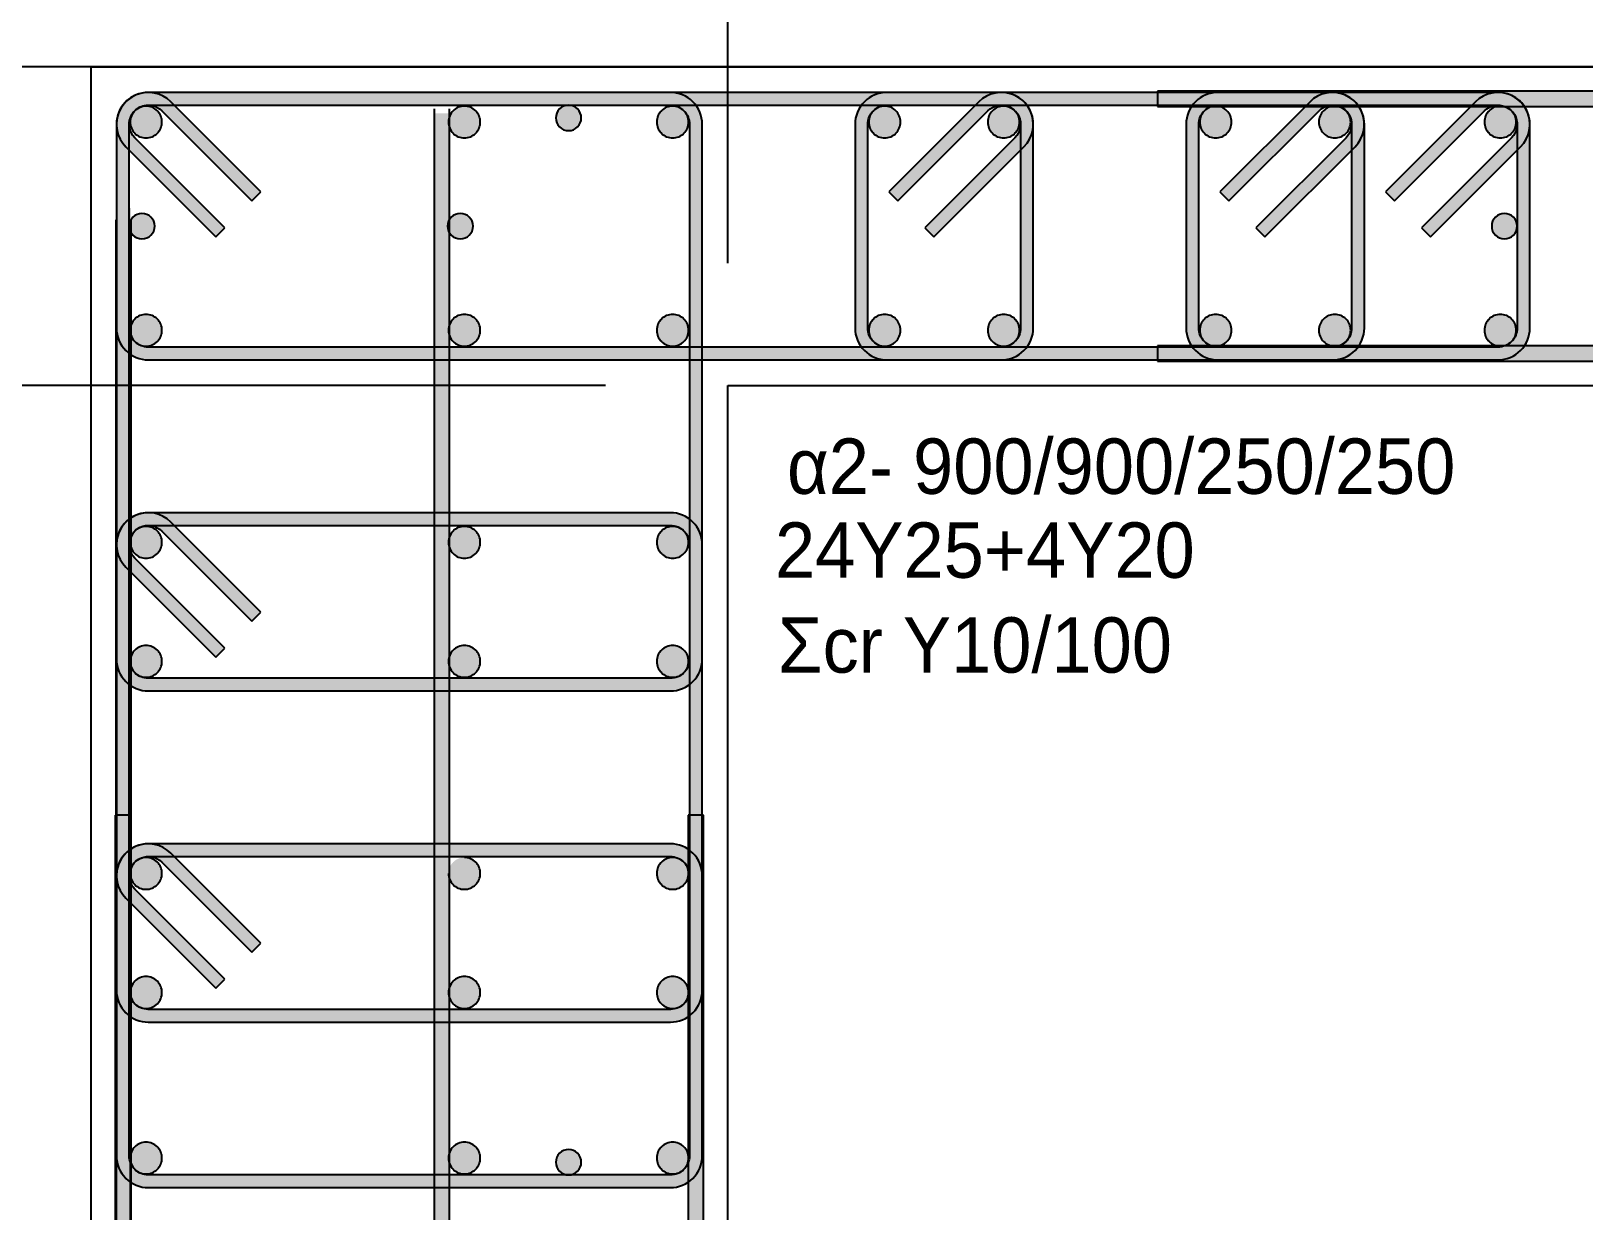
# Model space of a CAD drawing. Header units: millimetres. Extents: x -2171 to 1563, y -1758 to -1505.
# Drawn here: x -1772.77 to -1766.68, y -1601.18 to -1596.55 of the extents above; entities that cross this region are included whole.
import ezdxf

# ---------------------------------------------------------------- set-up
doc = ezdxf.new("R2010")
doc.units = ezdxf.units.MM
doc.header["$PDMODE"] = 32
doc.layers.get('Defpoints').update_dxf_attribs({"color": 6})
for name, color, linetype in [('-S-DIMS', 2, 'Continuous'), ('Col_Det', 7, 'Continuous'), ('Col_Det_0', 7, 'Continuous'), ('Col_Det_Fill', 7, 'Continuous')]:
    doc.layers.add(name, color=color, linetype=linetype)
doc.styles.add('S1Arl22_b_934_161', font='arial.ttf', dxfattribs={"width": 0.933629, "height": 0.002175})
doc.styles.get("Standard").update_dxf_attribs({"font": 'tahoma.ttf'})
doc.dimstyles.new('Copy(2) of Standard', dxfattribs={"dimscale": 96, "dimtxt": 0.003, "dimasz": 0.0025, "dimexe": 0.0008, "dimexo": 0.005, "dimgap": 0.0015, "dimtad": 1, "dimrnd": 0.05, "dimzin": 0, "dimdsep": 46, "dimtxsty": 'Standard', "dimcen": 0.001, "dimclrd": 256, "dimclrt": 256, "dimadec": 0, "dimazin": 0, "dimtfac": 1, "dimtofl": 0, "dimtmove": 0, "dimatfit": 3, "dimfxl": 5, "dimtolj": 1, "dimtzin": 0, "dimarcsym": 1})

# ---------------------------------------------------------------- blocks, each defined once
blk = doc.blocks.new('*D2269')
at = {"layer": '-S-DIMS', "color": 0, "lineweight": -2, "ltscale": 0.5, "transparency": 16777216}
for p, q in [((-1770.5185, -1597.9399), (-1773.6462, -1597.9399)), ((-1770.5185, -1611.9399), (-1773.6462, -1611.9399))]:
    blk.add_line(p, q, dxfattribs=at)
at = {"layer": '-S-DIMS', "lineweight": -2, "ltscale": 0.5, "transparency": 16777216}
blk.add_line((-1773.5694, -1598.1799), (-1773.5694, -1611.6999), dxfattribs=at)
at = {"layer": '-S-DIMS', "ltscale": 0.5, "transparency": 16777216}
for points in [[(-1773.5294, -1598.1799), (-1773.6094, -1598.1799), (-1773.5694, -1597.9399)], [(-1773.6094, -1611.6999), (-1773.5294, -1611.6999), (-1773.5694, -1611.9399)]]:
    blk.add_solid(points, dxfattribs=at)
at = {"layer": 'Defpoints', "color": 0, "ltscale": 0.5, "transparency": 16777216}
for p in [(-1770.0385, -1597.9399), (-1773.5694, -1611.9399), (-1770.0385, -1611.9399)]:
    blk.add_point(p, dxfattribs=at)
at = {"layer": '-S-DIMS', "ltscale": 0.5, "transparency": 16777216, "insert": (-1773.864, -1604.9399), "char_height": 0.288, "attachment_point": 5, "rotation": 90}
blk.add_mtext('\\A1;2800', dxfattribs=at)
blk = doc.blocks.new('*D2271')
at = {"layer": '-S-DIMS', "color": 0, "lineweight": -2, "ltscale": 0.5, "transparency": 16777216}
for p, q in [((-1770.0385, -1597.4599), (-1770.0385, -1594.0294)), ((-1760.0385, -1597.4599), (-1760.0385, -1594.0294))]:
    blk.add_line(p, q, dxfattribs=at)
at = {"layer": '-S-DIMS', "lineweight": -2, "ltscale": 0.5, "transparency": 16777216}
blk.add_line((-1769.7985, -1594.1062), (-1760.2785, -1594.1062), dxfattribs=at)
at = {"layer": '-S-DIMS', "ltscale": 0.5, "transparency": 16777216}
for points in [[(-1769.7985, -1594.0662), (-1769.7985, -1594.1462), (-1770.0385, -1594.1062)], [(-1760.2785, -1594.1462), (-1760.2785, -1594.0662), (-1760.0385, -1594.1062)]]:
    blk.add_solid(points, dxfattribs=at)
at = {"layer": 'Defpoints', "color": 0, "ltscale": 0.5, "transparency": 16777216}
for p in [(-1760.0385, -1594.1062), (-1770.0385, -1597.9399), (-1760.0385, -1597.9399)]:
    blk.add_point(p, dxfattribs=at)
at = {"layer": '-S-DIMS', "ltscale": 0.5, "transparency": 16777216, "insert": (-1765.0385, -1593.8122), "char_height": 0.288, "attachment_point": 5}
blk.add_mtext('\\A1;2000', dxfattribs=at)
blk = doc.blocks.new('*D2272')
at = {"layer": '-S-DIMS', "color": 0, "lineweight": -2, "ltscale": 0.5, "transparency": 16777216}
for p, q in [((-1772.5385, -1596.2099), (-1772.5385, -1592.7745)), ((-1758.5385, -1596.2099), (-1758.5385, -1592.7745))]:
    blk.add_line(p, q, dxfattribs=at)
at = {"layer": '-S-DIMS', "lineweight": -2, "ltscale": 0.5, "transparency": 16777216}
blk.add_line((-1772.2985, -1592.8513), (-1758.7785, -1592.8513), dxfattribs=at)
at = {"layer": '-S-DIMS', "ltscale": 0.5, "transparency": 16777216}
for points in [[(-1772.2985, -1592.8113), (-1772.2985, -1592.8913), (-1772.5385, -1592.8513)], [(-1758.7785, -1592.8913), (-1758.7785, -1592.8113), (-1758.5385, -1592.8513)]]:
    blk.add_solid(points, dxfattribs=at)
at = {"layer": 'Defpoints', "color": 0, "ltscale": 0.5, "transparency": 16777216}
for p in [(-1758.5385, -1592.8513), (-1772.5385, -1596.6899), (-1758.5385, -1596.6899)]:
    blk.add_point(p, dxfattribs=at)
at = {"layer": '-S-DIMS', "ltscale": 0.5, "transparency": 16777216, "insert": (-1765.5385, -1592.5567), "char_height": 0.288, "attachment_point": 5}
blk.add_mtext('\\A1;2800', dxfattribs=at)
blk = doc.blocks.new('*D2273')
at = {"layer": '-S-DIMS', "color": 0, "lineweight": -2, "ltscale": 0.5, "transparency": 16777216}
for p, q in [((-1772.5185, -1596.6899), (-1775.1466, -1596.6899)), ((-1772.5185, -1614.4399), (-1775.1466, -1614.4399))]:
    blk.add_line(p, q, dxfattribs=at)
at = {"layer": '-S-DIMS', "lineweight": -2, "ltscale": 0.5, "transparency": 16777216}
blk.add_line((-1775.0698, -1596.9299), (-1775.0698, -1614.1999), dxfattribs=at)
at = {"layer": '-S-DIMS', "ltscale": 0.5, "transparency": 16777216}
for points in [[(-1775.0298, -1596.9299), (-1775.1098, -1596.9299), (-1775.0698, -1596.6899)], [(-1775.1098, -1614.1999), (-1775.0298, -1614.1999), (-1775.0698, -1614.4399)]]:
    blk.add_solid(points, dxfattribs=at)
at = {"layer": 'Defpoints', "color": 0, "ltscale": 0.5, "transparency": 16777216}
for p in [(-1772.0385, -1596.6899), (-1775.0698, -1614.4399), (-1772.0385, -1614.4399)]:
    blk.add_point(p, dxfattribs=at)
at = {"layer": '-S-DIMS', "ltscale": 0.5, "transparency": 16777216, "insert": (-1775.3638, -1605.5649), "char_height": 0.288, "attachment_point": 5, "rotation": 90}
blk.add_mtext('\\A1;3550', dxfattribs=at)
blk = doc.blocks.new('*D2274')
at = {"layer": '-S-DIMS', "color": 0, "lineweight": -2, "ltscale": 0.5, "transparency": 16777216}
for p, q in [((-1772.5385, -1596.2099), (-1772.5385, -1594.0294)), ((-1770.0385, -1597.4599), (-1770.0385, -1594.0294))]:
    blk.add_line(p, q, dxfattribs=at)
at = {"layer": '-S-DIMS', "lineweight": -2, "ltscale": 0.5, "transparency": 16777216}
blk.add_line((-1770.2785, -1594.1062), (-1772.2985, -1594.1062), dxfattribs=at)
at = {"layer": '-S-DIMS', "ltscale": 0.5, "transparency": 16777216}
for points in [[(-1772.2985, -1594.0662), (-1772.2985, -1594.1462), (-1772.5385, -1594.1062)], [(-1770.2785, -1594.1462), (-1770.2785, -1594.0662), (-1770.0385, -1594.1062)]]:
    blk.add_solid(points, dxfattribs=at)
at = {"layer": 'Defpoints', "color": 0, "ltscale": 0.5, "transparency": 16777216}
for p in [(-1772.5385, -1594.1062), (-1772.5385, -1596.6899), (-1770.0385, -1597.9399)]:
    blk.add_point(p, dxfattribs=at)
at = {"layer": '-S-DIMS', "ltscale": 0.5, "transparency": 16777216, "insert": (-1771.2885, -1593.8123), "char_height": 0.288, "attachment_point": 5}
blk.add_mtext('\\A1;500', dxfattribs=at)
blk = doc.blocks.new('*D2276')
at = {"layer": '-S-DIMS', "color": 0, "lineweight": -2, "ltscale": 0.5, "transparency": 16777216}
for p, q in [((-1773.0185, -1596.6899), (-1773.6462, -1596.6899)), ((-1770.5185, -1597.9399), (-1773.6462, -1597.9399))]:
    blk.add_line(p, q, dxfattribs=at)
at = {"layer": '-S-DIMS', "lineweight": -2, "ltscale": 0.5, "transparency": 16777216}
blk.add_line((-1773.5694, -1597.6999), (-1773.5694, -1596.9299), dxfattribs=at)
at = {"layer": '-S-DIMS', "ltscale": 0.5, "transparency": 16777216}
for points in [[(-1773.5294, -1596.9299), (-1773.6094, -1596.9299), (-1773.5694, -1596.6899)], [(-1773.6094, -1597.6999), (-1773.5294, -1597.6999), (-1773.5694, -1597.9399)]]:
    blk.add_solid(points, dxfattribs=at)
at = {"layer": 'Defpoints', "color": 0, "ltscale": 0.5, "transparency": 16777216}
for p in [(-1773.5694, -1596.6899), (-1772.5385, -1596.6899), (-1770.0385, -1597.9399)]:
    blk.add_point(p, dxfattribs=at)
at = {"layer": '-S-DIMS', "ltscale": 0.5, "transparency": 16777216, "insert": (-1773.8634, -1597.3149), "char_height": 0.288, "attachment_point": 5, "rotation": 90}
blk.add_mtext('\\A1;250', dxfattribs=at)

msp = doc.modelspace()

# ---------------------------------------------------------------- hatches: boundary and pattern name
at = {"layer": 'Col_Det_Fill'}
for color, points in [(252, [(-1772.2605, -1596.8619), (-1772.2251, -1596.8265, 0.668179), (-1772.4385, -1596.9149), (-1772.3885, -1596.9149, -0.668179)]), (252, [(-1772.3135, -1596.8399), (-1772.3135, -1596.7899, 0.668179), (-1772.4019, -1597.0033), (-1772.3665, -1596.9679, -0.668179)]), (252, [(-1772.3135, -1596.8399), (-1772.3135, -1596.7899, 0.414214), (-1772.4385, -1596.9149), (-1772.3885, -1596.9149, -0.414214)]), (252, [(-1770.963, -1596.8399), (-1770.963, -1596.7899), (-1772.3135, -1596.7899), (-1772.3135, -1596.8399)]), (252, [(-1767.0135, -1596.8399), (-1767.0135, -1596.7899), (-1771.0635, -1596.7899), (-1771.0635, -1596.8399)]), (252, [(-1770.1885, -1596.9149), (-1770.1385, -1596.9149, 0.414214), (-1770.2635, -1596.7899), (-1770.2635, -1596.8399, -0.414214)]), (252, [(-1769.4135, -1596.8399), (-1769.4135, -1596.7899, 0.414214), (-1769.5385, -1596.9149), (-1769.4885, -1596.9149, -0.414214)]), (252, [(-1768.9635, -1596.8399), (-1768.9635, -1596.7899), (-1769.4135, -1596.7899), (-1769.4135, -1596.8399)]), (252, [(-1768.8885, -1596.9149), (-1768.8385, -1596.9149, 0.668179), (-1769.0519, -1596.8265), (-1769.0165, -1596.8619, -0.668179)]), (252, [(-1768.9105, -1596.9679), (-1768.8751, -1597.0033, 0.668179), (-1768.9635, -1596.7899), (-1768.9635, -1596.8399, -0.668179)]), (252, [(-1761.4766, -1596.8449), (-1761.4766, -1596.7849), (-1768.3504, -1596.7849), (-1768.3504, -1596.8449)]), (252, [(-1768.1135, -1596.8399), (-1768.1135, -1596.7899, 0.414214), (-1768.2385, -1596.9149), (-1768.1885, -1596.9149, -0.414214)]), (252, [(-1767.6635, -1596.8399), (-1767.6635, -1596.7899), (-1768.1135, -1596.7899), (-1768.1135, -1596.8399)]), (252, [(-1767.5885, -1596.9149), (-1767.5385, -1596.9149, 0.668179), (-1767.7519, -1596.8265), (-1767.7165, -1596.8619, -0.668179)]), (252, [(-1767.6105, -1596.9679), (-1767.5751, -1597.0033, 0.668179), (-1767.6635, -1596.7899), (-1767.6635, -1596.8399, -0.668179)]), (252, [(-1766.9385, -1596.9149), (-1766.8885, -1596.9149, 0.668179), (-1767.1019, -1596.8265), (-1767.0665, -1596.8619, -0.668179)]), (252, [(-1766.9605, -1596.9679), (-1766.9251, -1597.0033, 0.668179), (-1767.0135, -1596.7899), (-1767.0135, -1596.8399, -0.668179)]), (56, [(-1772.3223, -1596.8436, 0.414214), (-1772.3848, -1596.9061, 0.414214), (-1772.3223, -1596.9686, 0.414214), (-1772.2598, -1596.9061, 0.414214)]), (252, [(-1771.9069, -1597.2154), (-1771.8716, -1597.1801), (-1772.2251, -1596.8265), (-1772.2605, -1596.8619)]), (252, [(-1771.131, -1596.8723), (-1771.191, -1596.8723), (-1771.191, -1614.351), (-1771.131, -1614.351)]), (56, [(-1771.0723, -1596.8436, 0.414214), (-1771.1348, -1596.9061, 0.414214), (-1771.0723, -1596.9686, 0.414214), (-1771.0098, -1596.9061, 0.414214)]), (133, [(-1770.6635, -1596.8399, 0.414214), (-1770.7135, -1596.8899, 0.414214), (-1770.6635, -1596.9399, 0.414214), (-1770.6135, -1596.8899, 0.414214)]), (56, [(-1770.2547, -1596.8436, 0.414214), (-1770.3172, -1596.9061, 0.414214), (-1770.2547, -1596.9686, 0.414214), (-1770.1922, -1596.9061, 0.414214)]), (56, [(-1769.4223, -1596.8436, 0.414214), (-1769.4848, -1596.9061, 0.414214), (-1769.4223, -1596.9686, 0.414214), (-1769.3598, -1596.9061, 0.414214)]), (252, [(-1769.0165, -1596.8619), (-1769.0519, -1596.8265), (-1769.4054, -1597.1801), (-1769.3701, -1597.2154)]), (56, [(-1768.9547, -1596.8436, 0.414214), (-1769.0172, -1596.9061, 0.414214), (-1768.9547, -1596.9686, 0.414214), (-1768.8922, -1596.9061, 0.414214)]), (56, [(-1768.1223, -1596.8436, 0.414214), (-1768.1848, -1596.9061, 0.414214), (-1768.1223, -1596.9686, 0.414214), (-1768.0598, -1596.9061, 0.414214)]), (252, [(-1767.7165, -1596.8619), (-1767.7519, -1596.8265), (-1768.1054, -1597.1801), (-1768.0701, -1597.2154)]), (56, [(-1767.6547, -1596.8436, 0.414214), (-1767.7172, -1596.9061, 0.414214), (-1767.6547, -1596.9686, 0.414214), (-1767.5922, -1596.9061, 0.414214)]), (252, [(-1767.0665, -1596.8619), (-1767.1019, -1596.8265), (-1767.4554, -1597.1801), (-1767.4201, -1597.2154)]), (56, [(-1767.0047, -1596.8436, 0.414214), (-1767.0672, -1596.9061, 0.414214), (-1767.0047, -1596.9686, 0.414214), (-1766.9422, -1596.9061, 0.414214)]), (252, [(-1772.3885, -1596.9149), (-1772.4385, -1596.9149), (-1772.4385, -1600.9649), (-1772.3885, -1600.9649)]), (252, [(-1772.3885, -1596.9149), (-1772.4385, -1596.9149), (-1772.4385, -1597.7149), (-1772.3885, -1597.7149)]), (252, [(-1770.1885, -1600.9649), (-1770.1385, -1600.9649), (-1770.1385, -1596.9149), (-1770.1885, -1596.9149)]), (252, [(-1769.4885, -1596.9149), (-1769.5385, -1596.9149), (-1769.5385, -1597.7149), (-1769.4885, -1597.7149)]), (252, [(-1768.8885, -1597.7149), (-1768.8385, -1597.7149), (-1768.8385, -1596.9149), (-1768.8885, -1596.9149)]), (252, [(-1768.1885, -1596.9149), (-1768.2385, -1596.9149), (-1768.2385, -1597.7149), (-1768.1885, -1597.7149)]), (252, [(-1767.5885, -1597.7149), (-1767.5385, -1597.7149), (-1767.5385, -1596.9149), (-1767.5885, -1596.9149)]), (252, [(-1766.9385, -1597.7149), (-1766.8885, -1597.7149), (-1766.8885, -1596.9149), (-1766.9385, -1596.9149)]), (252, [(-1772.3665, -1596.9679), (-1772.4019, -1597.0033), (-1772.0483, -1597.3568), (-1772.013, -1597.3215)]), (252, [(-1769.264, -1597.3215), (-1769.2287, -1597.3568), (-1768.8751, -1597.0033), (-1768.9105, -1596.9679)]), (252, [(-1767.964, -1597.3215), (-1767.9287, -1597.3568), (-1767.5751, -1597.0033), (-1767.6105, -1596.9679)]), (252, [(-1767.314, -1597.3215), (-1767.2787, -1597.3568), (-1766.9251, -1597.0033), (-1766.9605, -1596.9679)]), (252, [(-1772.381, -1597.2433), (-1772.441, -1597.2433), (-1772.441, -1611.5325), (-1772.381, -1611.5325)]), (133, [(-1772.3385, -1597.2649, 0.414214), (-1772.3885, -1597.3149, 0.414214), (-1772.3385, -1597.3649, 0.414214), (-1772.2885, -1597.3149, 0.414214)]), (133, [(-1771.0885, -1597.2649, 0.414214), (-1771.1385, -1597.3149, 0.414214), (-1771.0885, -1597.3649, 0.414214), (-1771.0385, -1597.3149, 0.414214)]), (133, [(-1766.9885, -1597.2649, 0.414214), (-1767.0385, -1597.3149, 0.414214), (-1766.9885, -1597.3649, 0.414214), (-1766.9385, -1597.3149, 0.414214)]), (56, [(-1772.3223, -1597.6612, 0.414214), (-1772.3848, -1597.7237, 0.414214), (-1772.3223, -1597.7862, 0.414214), (-1772.2598, -1597.7237, 0.414214)]), (56, [(-1771.0723, -1597.6612, 0.414214), (-1771.1348, -1597.7237, 0.414214), (-1771.0723, -1597.7862, 0.414214), (-1771.0098, -1597.7237, 0.414214)]), (56, [(-1770.2547, -1597.6612, 0.414214), (-1770.3172, -1597.7237, 0.414214), (-1770.2547, -1597.7862, 0.414214), (-1770.1922, -1597.7237, 0.414214)]), (56, [(-1769.4223, -1597.6612, 0.414214), (-1769.4848, -1597.7237, 0.414214), (-1769.4223, -1597.7862, 0.414214), (-1769.3598, -1597.7237, 0.414214)]), (56, [(-1768.9547, -1597.6612, 0.414214), (-1769.0172, -1597.7237, 0.414214), (-1768.9547, -1597.7862, 0.414214), (-1768.8922, -1597.7237, 0.414214)]), (56, [(-1768.1223, -1597.6612, 0.414214), (-1768.1848, -1597.7237, 0.414214), (-1768.1223, -1597.7862, 0.414214), (-1768.0598, -1597.7237, 0.414214)]), (56, [(-1767.6547, -1597.6612, 0.414214), (-1767.7172, -1597.7237, 0.414214), (-1767.6547, -1597.7862, 0.414214), (-1767.5922, -1597.7237, 0.414214)]), (56, [(-1767.0047, -1597.6612, 0.414214), (-1767.0672, -1597.7237, 0.414214), (-1767.0047, -1597.7862, 0.414214), (-1766.9422, -1597.7237, 0.414214)]), (252, [(-1772.3885, -1597.7149), (-1772.4385, -1597.7149, 0.414214), (-1772.3135, -1597.8399), (-1772.3135, -1597.7899, -0.414214)]), (252, [(-1769.4885, -1597.7149), (-1769.5385, -1597.7149, 0.414214), (-1769.4135, -1597.8399), (-1769.4135, -1597.7899, -0.414214)]), (252, [(-1768.9635, -1597.7899), (-1768.9635, -1597.8399, 0.414214), (-1768.8385, -1597.7149), (-1768.8885, -1597.7149, -0.414214)]), (252, [(-1768.1885, -1597.7149), (-1768.2385, -1597.7149, 0.414214), (-1768.1135, -1597.8399), (-1768.1135, -1597.7899, -0.414214)]), (252, [(-1767.6635, -1597.7899), (-1767.6635, -1597.8399, 0.414214), (-1767.5385, -1597.7149), (-1767.5885, -1597.7149, -0.414214)]), (252, [(-1767.0135, -1597.7899), (-1767.0135, -1597.8399, 0.414214), (-1766.8885, -1597.7149), (-1766.9385, -1597.7149, -0.414214)]), (252, [(-1768.3504, -1597.7849), (-1768.3504, -1597.8449), (-1761.4766, -1597.8449), (-1761.4766, -1597.7849)]), (252, [(-1772.3135, -1597.7899), (-1772.3135, -1597.8399), (-1767.0135, -1597.8399), (-1767.0135, -1597.7899)]), (252, [(-1769.4135, -1597.7899), (-1769.4135, -1597.8399), (-1768.9635, -1597.8399), (-1768.9635, -1597.7899)]), (252, [(-1768.1135, -1597.7899), (-1768.1135, -1597.8399), (-1767.6635, -1597.8399), (-1767.6635, -1597.7899)]), (252, [(-1772.2605, -1598.5119), (-1772.2251, -1598.4765, 0.668179), (-1772.4385, -1598.5649), (-1772.3885, -1598.5649, -0.668179)]), (252, [(-1772.3135, -1598.4899), (-1772.3135, -1598.4399, 0.668179), (-1772.4019, -1598.6533), (-1772.3665, -1598.6179, -0.668179)]), (252, [(-1770.2635, -1598.4899), (-1770.2635, -1598.4399), (-1772.3135, -1598.4399), (-1772.3135, -1598.4899)]), (252, [(-1770.1885, -1598.5649), (-1770.1385, -1598.5649, 0.414214), (-1770.2635, -1598.4399), (-1770.2635, -1598.4899, -0.414214)]), (56, [(-1772.3223, -1598.4936, 0.414214), (-1772.3848, -1598.5561, 0.414214), (-1772.3223, -1598.6186, 0.414214), (-1772.2598, -1598.5561, 0.414214)]), (252, [(-1771.9069, -1598.8654), (-1771.8716, -1598.8301), (-1772.2251, -1598.4765), (-1772.2605, -1598.5119)]), (56, [(-1771.0723, -1598.4936, 0.414214), (-1771.1348, -1598.5561, 0.414214), (-1771.0723, -1598.6186, 0.414214), (-1771.0098, -1598.5561, 0.414214)]), (56, [(-1770.2547, -1598.4936, 0.414214), (-1770.3172, -1598.5561, 0.414214), (-1770.2547, -1598.6186, 0.414214), (-1770.1922, -1598.5561, 0.414214)]), (252, [(-1772.3885, -1598.5649), (-1772.4385, -1598.5649), (-1772.4385, -1599.0149), (-1772.3885, -1599.0149)]), (252, [(-1770.1885, -1599.0149), (-1770.1385, -1599.0149), (-1770.1385, -1598.5649), (-1770.1885, -1598.5649)]), (252, [(-1772.3665, -1598.6179), (-1772.4019, -1598.6533), (-1772.0483, -1599.0068), (-1772.013, -1598.9715)]), (56, [(-1772.3223, -1598.9612, 0.414214), (-1772.3848, -1599.0237, 0.414214), (-1772.3223, -1599.0862, 0.414214), (-1772.2598, -1599.0237, 0.414214)]), (56, [(-1771.0723, -1598.9612, 0.414214), (-1771.1348, -1599.0237, 0.414214), (-1771.0723, -1599.0862, 0.414214), (-1771.0098, -1599.0237, 0.414214)]), (56, [(-1770.2547, -1598.9612, 0.414214), (-1770.3172, -1599.0237, 0.414214), (-1770.2547, -1599.0862, 0.414214), (-1770.1922, -1599.0237, 0.414214)]), (252, [(-1772.3885, -1599.0149), (-1772.4385, -1599.0149, 0.414214), (-1772.3135, -1599.1399), (-1772.3135, -1599.0899, -0.414214)]), (252, [(-1770.2635, -1599.0899), (-1770.2635, -1599.1399, 0.414214), (-1770.1385, -1599.0149), (-1770.1885, -1599.0149, -0.414214)]), (252, [(-1772.3135, -1599.0899), (-1772.3135, -1599.1399), (-1770.2635, -1599.1399), (-1770.2635, -1599.0899)]), (252, [(-1772.3835, -1599.628), (-1772.4435, -1599.628), (-1772.4435, -1614.2185), (-1772.3835, -1614.2185)]), (252, [(-1770.1935, -1610.2518), (-1770.1335, -1610.2518), (-1770.1335, -1599.628), (-1770.1935, -1599.628)]), (252, [(-1772.2605, -1599.8119), (-1772.2251, -1599.7765, 0.668179), (-1772.4385, -1599.8649), (-1772.3885, -1599.8649, -0.668179)]), (252, [(-1772.3135, -1599.7899), (-1772.3135, -1599.7399, 0.668179), (-1772.4019, -1599.9533), (-1772.3665, -1599.9179, -0.668179)]), (56, [(-1772.3223, -1599.7936, 0.414214), (-1772.3848, -1599.8561, 0.414214), (-1772.3223, -1599.9186, 0.414214), (-1772.2598, -1599.8561, 0.414214)]), (252, [(-1770.2535, -1599.7899), (-1770.2535, -1599.7399), (-1772.3135, -1599.7399), (-1772.3135, -1599.7899)]), (252, [(-1771.9069, -1600.1654), (-1771.8716, -1600.1301), (-1772.2251, -1599.7765), (-1772.2605, -1599.8119)]), (56, [(-1771.0723, -1599.7936, 0.414214), (-1771.1348, -1599.8561, 0.414214), (-1771.0723, -1599.9186, 0.414214), (-1771.0098, -1599.8561, 0.414214)]), (56, [(-1770.2547, -1599.7936, 0.414214), (-1770.3172, -1599.8561, 0.414214), (-1770.2547, -1599.9186, 0.414214), (-1770.1922, -1599.8561, 0.414214)]), (252, [(-1770.1885, -1599.8649), (-1770.1385, -1599.8649, 0.414214), (-1770.2635, -1599.7399), (-1770.2635, -1599.7899, -0.414214)]), (252, [(-1772.3885, -1599.8649), (-1772.4385, -1599.8649), (-1772.4385, -1600.3149), (-1772.3885, -1600.3149)]), (252, [(-1772.3665, -1599.9179), (-1772.4019, -1599.9533), (-1772.0483, -1600.3068), (-1772.013, -1600.2715)]), (252, [(-1770.1885, -1600.3149), (-1770.1385, -1600.3149), (-1770.1385, -1599.8649), (-1770.1885, -1599.8649)]), (56, [(-1772.3223, -1600.2612, 0.414214), (-1772.3848, -1600.3237, 0.414214), (-1772.3223, -1600.3862, 0.414214), (-1772.2598, -1600.3237, 0.414214)]), (56, [(-1771.0723, -1600.2612, 0.414214), (-1771.1348, -1600.3237, 0.414214), (-1771.0723, -1600.3862, 0.414214), (-1771.0098, -1600.3237, 0.414214)]), (56, [(-1770.2547, -1600.2612, 0.414214), (-1770.3172, -1600.3237, 0.414214), (-1770.2547, -1600.3862, 0.414214), (-1770.1922, -1600.3237, 0.414214)]), (252, [(-1772.3885, -1600.3149), (-1772.4385, -1600.3149, 0.414214), (-1772.3135, -1600.4399), (-1772.3135, -1600.3899, -0.414214)]), (252, [(-1770.2635, -1600.3899), (-1770.2635, -1600.4399, 0.414214), (-1770.1385, -1600.3149), (-1770.1885, -1600.3149, -0.414214)]), (252, [(-1772.3135, -1600.3899), (-1772.3135, -1600.4399), (-1770.2635, -1600.4399), (-1770.2635, -1600.3899)]), (56, [(-1772.3223, -1600.9112, 0.414214), (-1772.3848, -1600.9737, 0.414214), (-1772.3223, -1601.0362, 0.414214), (-1772.2598, -1600.9737, 0.414214)]), (56, [(-1771.0723, -1600.9112, 0.414214), (-1771.1348, -1600.9737, 0.414214), (-1771.0723, -1601.0362, 0.414214), (-1771.0098, -1600.9737, 0.414214)]), (133, [(-1770.6635, -1600.9399, 0.414214), (-1770.7135, -1600.9899, 0.414214), (-1770.6635, -1601.0399, 0.414214), (-1770.6135, -1600.9899, 0.414214)]), (56, [(-1770.2547, -1600.9112, 0.414214), (-1770.3172, -1600.9737, 0.414214), (-1770.2547, -1601.0362, 0.414214), (-1770.1922, -1600.9737, 0.414214)]), (252, [(-1772.3885, -1600.9649), (-1772.4385, -1600.9649, 0.414214), (-1772.3135, -1601.0899), (-1772.3135, -1601.0399, -0.414214)]), (252, [(-1770.2635, -1601.0399), (-1770.2635, -1601.0899, 0.414214), (-1770.1385, -1600.9649), (-1770.1885, -1600.9649, -0.414214)]), (252, [(-1772.3135, -1601.0399), (-1772.3135, -1601.0899), (-1770.2635, -1601.0899), (-1770.2635, -1601.0399)])]:
    msp.add_hatch(color=color, dxfattribs=at).paths.add_polyline_path(points)

# ---------------------------------------------------------------- linework, layer by layer
at = {"layer": 'Col_Det', "color": 7}
for points in [[(-1758.5385, -1596.6899), (-1772.5385, -1596.6899)], [(-1770.2635, -1596.7899), (-1772.3135, -1596.7899)], [(-1767.0135, -1596.7899), (-1772.3135, -1596.7899)], [(-1768.9635, -1596.7899), (-1769.4135, -1596.7899)], [(-1761.4766, -1596.7849), (-1768.3504, -1596.7849)], [(-1768.3504, -1596.7849), (-1768.3504, -1596.8449)], [(-1767.6635, -1596.7899), (-1768.1135, -1596.7899)], [(-1772.3135, -1596.8399), (-1770.2635, -1596.8399)], [(-1772.3135, -1596.8399), (-1767.0135, -1596.8399)], [(-1772.2605, -1596.8619), (-1771.9069, -1597.2154)], [(-1771.8716, -1597.1801), (-1772.2251, -1596.8265)], [(-1771.191, -1596.8546), (-1771.191, -1614.3501)], [(-1771.131, -1614.3501), (-1771.131, -1596.8546)], [(-1769.4135, -1596.8399), (-1768.9635, -1596.8399)], [(-1769.0519, -1596.8265), (-1769.4054, -1597.1801)], [(-1769.3701, -1597.2154), (-1769.0165, -1596.8619)], [(-1768.3504, -1596.8449), (-1761.4766, -1596.8449)], [(-1768.1135, -1596.8399), (-1767.6635, -1596.8399)], [(-1767.7519, -1596.8265), (-1768.1054, -1597.1801)], [(-1768.0701, -1597.2154), (-1767.7165, -1596.8619)], [(-1767.1019, -1596.8265), (-1767.4554, -1597.1801)], [(-1767.4201, -1597.2154), (-1767.0665, -1596.8619)], [(-1772.4385, -1596.9149), (-1772.4385, -1600.9649)], [(-1772.4385, -1596.9149), (-1772.4385, -1597.7149)], [(-1772.3885, -1600.9649), (-1772.3885, -1596.9149)], [(-1772.3885, -1597.7149), (-1772.3885, -1596.9149)], [(-1770.1885, -1596.9149), (-1770.1885, -1600.9649)], [(-1770.1385, -1600.9649), (-1770.1385, -1596.9149)], [(-1769.5385, -1596.9149), (-1769.5385, -1597.7149)], [(-1769.4885, -1597.7149), (-1769.4885, -1596.9149)], [(-1768.8885, -1596.9149), (-1768.8885, -1597.7149)], [(-1768.8385, -1597.7149), (-1768.8385, -1596.9149)], [(-1768.2385, -1596.9149), (-1768.2385, -1597.7149)], [(-1768.1885, -1597.7149), (-1768.1885, -1596.9149)], [(-1767.5885, -1596.9149), (-1767.5885, -1597.7149)], [(-1767.5385, -1597.7149), (-1767.5385, -1596.9149)], [(-1766.9385, -1596.9149), (-1766.9385, -1597.7149)], [(-1766.8885, -1597.7149), (-1766.8885, -1596.9149)], [(-1772.013, -1597.3215), (-1772.3665, -1596.9679)], [(-1768.9105, -1596.9679), (-1769.264, -1597.3215)], [(-1767.6105, -1596.9679), (-1767.964, -1597.3215)], [(-1766.9605, -1596.9679), (-1767.314, -1597.3215)], [(-1772.4019, -1597.0033), (-1772.0483, -1597.3568)], [(-1769.2287, -1597.3568), (-1768.8751, -1597.0033)], [(-1767.9287, -1597.3568), (-1767.5751, -1597.0033)], [(-1767.2787, -1597.3568), (-1766.9251, -1597.0033)], [(-1771.9069, -1597.2154), (-1771.8716, -1597.1801)], [(-1769.4054, -1597.1801), (-1769.3701, -1597.2154)], [(-1768.1054, -1597.1801), (-1768.0701, -1597.2154)], [(-1767.4554, -1597.1801), (-1767.4201, -1597.2154)], [(-1772.441, -1597.2904), (-1772.4385, -1611.5366)], [(-1772.381, -1611.5328), (-1772.381, -1597.2904)], [(-1772.0483, -1597.3568), (-1772.013, -1597.3215)], [(-1769.264, -1597.3215), (-1769.2287, -1597.3568)], [(-1767.964, -1597.3215), (-1767.9287, -1597.3568)], [(-1767.314, -1597.3215), (-1767.2787, -1597.3568)], [(-1768.3504, -1597.7849), (-1768.3504, -1597.8449)], [(-1761.4766, -1597.7849), (-1768.3504, -1597.7849)], [(-1767.0135, -1597.7899), (-1772.3135, -1597.7899)], [(-1772.3135, -1597.8399), (-1767.0135, -1597.8399)], [(-1768.9635, -1597.7899), (-1769.4135, -1597.7899)], [(-1769.4135, -1597.8399), (-1768.9635, -1597.8399)], [(-1768.3504, -1597.8449), (-1761.4766, -1597.8449)], [(-1767.6635, -1597.7899), (-1768.1135, -1597.7899)], [(-1768.1135, -1597.8399), (-1767.6635, -1597.8399)], [(-1770.0385, -1611.9399), (-1770.0385, -1597.9399)], [(-1770.0385, -1597.9399), (-1760.0385, -1597.9399)], [(-1770.2635, -1598.4399), (-1772.3135, -1598.4399)], [(-1772.3135, -1598.4899), (-1770.2635, -1598.4899)], [(-1772.2605, -1598.5119), (-1771.9069, -1598.8654)], [(-1771.8716, -1598.8301), (-1772.2251, -1598.4765)], [(-1772.4385, -1598.5649), (-1772.4385, -1599.0149)], [(-1772.3885, -1599.0149), (-1772.3885, -1598.5649)], [(-1770.1885, -1598.5649), (-1770.1885, -1599.0149)], [(-1770.1385, -1599.0149), (-1770.1385, -1598.5649)], [(-1772.013, -1598.9715), (-1772.3665, -1598.6179)], [(-1772.4019, -1598.6533), (-1772.0483, -1599.0068)], [(-1771.9069, -1598.8654), (-1771.8716, -1598.8301)], [(-1772.0483, -1599.0068), (-1772.013, -1598.9715)], [(-1770.2635, -1599.0899), (-1772.3135, -1599.0899)], [(-1772.3135, -1599.1399), (-1770.2635, -1599.1399)], [(-1772.3835, -1599.628), (-1772.4435, -1599.628)], [(-1772.4435, -1599.628), (-1772.4435, -1610.2518)], [(-1772.3835, -1610.2518), (-1772.3835, -1599.628)], [(-1770.1335, -1599.628), (-1770.1935, -1599.628)], [(-1770.1935, -1599.628), (-1770.1935, -1611.5337)], [(-1770.1335, -1611.5337), (-1770.1335, -1599.628)], [(-1770.2635, -1599.7399), (-1772.3135, -1599.7399)], [(-1772.3135, -1599.7899), (-1770.2635, -1599.7899)], [(-1771.8716, -1600.1301), (-1772.2251, -1599.7765)], [(-1772.2605, -1599.8119), (-1771.9069, -1600.1654)], [(-1772.4385, -1599.8649), (-1772.4385, -1600.3149)], [(-1772.3885, -1600.3149), (-1772.3885, -1599.8649)], [(-1772.013, -1600.2715), (-1772.3665, -1599.9179)], [(-1770.1885, -1599.8649), (-1770.1885, -1600.3149)], [(-1770.1385, -1600.3149), (-1770.1385, -1599.8649)], [(-1772.4019, -1599.9533), (-1772.0483, -1600.3068)], [(-1771.9069, -1600.1654), (-1771.8716, -1600.1301)], [(-1772.0483, -1600.3068), (-1772.013, -1600.2715)], [(-1770.2635, -1600.3899), (-1772.3135, -1600.3899)], [(-1772.3135, -1600.4399), (-1770.2635, -1600.4399)], [(-1770.2635, -1601.0399), (-1772.3135, -1601.0399)], [(-1772.3135, -1601.0899), (-1770.2635, -1601.0899)]]:
    msp.add_lwpolyline(points, dxfattribs=at)
for points in [[(-1772.2251, -1596.8265, 0.668179), (-1772.4385, -1596.9149)], [(-1772.3135, -1596.7899, 0.668179), (-1772.4019, -1597.0033)], [(-1772.3135, -1596.7899, 0.414214), (-1772.4385, -1596.9149)], [(-1770.1385, -1596.9149, 0.414214), (-1770.2635, -1596.7899)], [(-1769.4135, -1596.7899, 0.414214), (-1769.5385, -1596.9149)], [(-1768.8385, -1596.9149, 0.668179), (-1769.0519, -1596.8265)], [(-1768.8751, -1597.0033, 0.668179), (-1768.9635, -1596.7899)], [(-1768.1135, -1596.7899, 0.414214), (-1768.2385, -1596.9149)], [(-1767.5385, -1596.9149, 0.668179), (-1767.7519, -1596.8265)], [(-1767.5751, -1597.0033, 0.668179), (-1767.6635, -1596.7899)], [(-1766.8885, -1596.9149, 0.668179), (-1767.1019, -1596.8265)], [(-1766.9251, -1597.0033, 0.668179), (-1767.0135, -1596.7899)], [(-1772.3885, -1596.9149, -0.668179), (-1772.2605, -1596.8619, -0.668179)], [(-1772.3665, -1596.9679, -0.668179), (-1772.3135, -1596.8399, -0.668179)], [(-1772.3885, -1596.9149, -0.414214), (-1772.3135, -1596.8399, -0.414214)], [(-1772.3223, -1596.8436, 0.414214), (-1772.3848, -1596.9061, 0.414214)], [(-1772.2598, -1596.9061, 0.414214), (-1772.3223, -1596.8436, 0.414214)], [(-1771.0723, -1596.8436, 0.414214), (-1771.1348, -1596.9061, 0.414214)], [(-1771.0098, -1596.9061, 0.414214), (-1771.0723, -1596.8436, 0.414214)], [(-1770.6635, -1596.8399, 0.414214), (-1770.7135, -1596.8899, 0.414214)], [(-1770.6135, -1596.8899, 0.414214), (-1770.6635, -1596.8399, 0.414214)], [(-1770.2547, -1596.8436, 0.414214), (-1770.3172, -1596.9061, 0.414214)], [(-1770.2635, -1596.8399, -0.414214), (-1770.1885, -1596.9149, -0.414214)], [(-1770.1922, -1596.9061, 0.414214), (-1770.2547, -1596.8436, 0.414214)], [(-1769.4885, -1596.9149, -0.414214), (-1769.4135, -1596.8399, -0.414214)], [(-1769.4223, -1596.8436, 0.414214), (-1769.4848, -1596.9061, 0.414214)], [(-1769.3598, -1596.9061, 0.414214), (-1769.4223, -1596.8436, 0.414214)], [(-1768.9547, -1596.8436, 0.414214), (-1769.0172, -1596.9061, 0.414214)], [(-1769.0165, -1596.8619, -0.668179), (-1768.8885, -1596.9149, -0.668179)], [(-1768.9635, -1596.8399, -0.668179), (-1768.9105, -1596.9679, -0.668179)], [(-1768.8922, -1596.9061, 0.414214), (-1768.9547, -1596.8436, 0.414214)], [(-1768.1885, -1596.9149, -0.414214), (-1768.1135, -1596.8399, -0.414214)], [(-1768.1223, -1596.8436, 0.414214), (-1768.1848, -1596.9061, 0.414214)], [(-1768.0598, -1596.9061, 0.414214), (-1768.1223, -1596.8436, 0.414214)], [(-1767.6547, -1596.8436, 0.414214), (-1767.7172, -1596.9061, 0.414214)], [(-1767.7165, -1596.8619, -0.668179), (-1767.5885, -1596.9149, -0.668179)], [(-1767.6635, -1596.8399, -0.668179), (-1767.6105, -1596.9679, -0.668179)], [(-1767.5922, -1596.9061, 0.414214), (-1767.6547, -1596.8436, 0.414214)], [(-1767.0047, -1596.8436, 0.414214), (-1767.0672, -1596.9061, 0.414214)], [(-1767.0665, -1596.8619, -0.668179), (-1766.9385, -1596.9149, -0.668179)], [(-1767.0135, -1596.8399, -0.668179), (-1766.9605, -1596.9679, -0.668179)], [(-1766.9422, -1596.9061, 0.414214), (-1767.0047, -1596.8436, 0.414214)], [(-1772.3848, -1596.9061, 0.414214), (-1772.3223, -1596.9686, 0.414214)], [(-1772.3223, -1596.9686, 0.414214), (-1772.2598, -1596.9061, 0.414214)], [(-1771.1348, -1596.9061, 0.414214), (-1771.0723, -1596.9686, 0.414214)], [(-1771.0723, -1596.9686, 0.414214), (-1771.0098, -1596.9061, 0.414214)], [(-1770.7135, -1596.8899, 0.414214), (-1770.6635, -1596.9399, 0.414214)], [(-1770.6635, -1596.9399, 0.414214), (-1770.6135, -1596.8899, 0.414214)], [(-1770.3172, -1596.9061, 0.414214), (-1770.2547, -1596.9686, 0.414214)], [(-1770.2547, -1596.9686, 0.414214), (-1770.1922, -1596.9061, 0.414214)], [(-1769.4848, -1596.9061, 0.414214), (-1769.4223, -1596.9686, 0.414214)], [(-1769.4223, -1596.9686, 0.414214), (-1769.3598, -1596.9061, 0.414214)], [(-1769.0172, -1596.9061, 0.414214), (-1768.9547, -1596.9686, 0.414214)], [(-1768.9547, -1596.9686, 0.414214), (-1768.8922, -1596.9061, 0.414214)], [(-1768.1848, -1596.9061, 0.414214), (-1768.1223, -1596.9686, 0.414214)], [(-1768.1223, -1596.9686, 0.414214), (-1768.0598, -1596.9061, 0.414214)], [(-1767.7172, -1596.9061, 0.414214), (-1767.6547, -1596.9686, 0.414214)], [(-1767.6547, -1596.9686, 0.414214), (-1767.5922, -1596.9061, 0.414214)], [(-1767.0672, -1596.9061, 0.414214), (-1767.0047, -1596.9686, 0.414214)], [(-1767.0047, -1596.9686, 0.414214), (-1766.9422, -1596.9061, 0.414214)], [(-1772.3385, -1597.2649, 0.414214), (-1772.3885, -1597.3149, 0.414214)], [(-1772.2885, -1597.3149, 0.414214), (-1772.3385, -1597.2649, 0.414214)], [(-1771.0885, -1597.2649, 0.414214), (-1771.1385, -1597.3149, 0.414214)], [(-1771.0385, -1597.3149, 0.414214), (-1771.0885, -1597.2649, 0.414214)], [(-1766.9885, -1597.2649, 0.414214), (-1767.0385, -1597.3149, 0.414214)], [(-1766.9385, -1597.3149, 0.414214), (-1766.9885, -1597.2649, 0.414214)], [(-1772.3885, -1597.3149, 0.414214), (-1772.3385, -1597.3649, 0.414214)], [(-1772.3385, -1597.3649, 0.414214), (-1772.2885, -1597.3149, 0.414214)], [(-1771.1385, -1597.3149, 0.414214), (-1771.0885, -1597.3649, 0.414214)], [(-1771.0885, -1597.3649, 0.414214), (-1771.0385, -1597.3149, 0.414214)], [(-1767.0385, -1597.3149, 0.414214), (-1766.9885, -1597.3649, 0.414214)], [(-1766.9885, -1597.3649, 0.414214), (-1766.9385, -1597.3149, 0.414214)], [(-1772.3223, -1597.6612, 0.414214), (-1772.3848, -1597.7237, 0.414214)], [(-1772.2598, -1597.7237, 0.414214), (-1772.3223, -1597.6612, 0.414214)], [(-1771.0723, -1597.6612, 0.414214), (-1771.1348, -1597.7237, 0.414214)], [(-1771.0098, -1597.7237, 0.414214), (-1771.0723, -1597.6612, 0.414214)], [(-1770.2547, -1597.6612, 0.414214), (-1770.3172, -1597.7237, 0.414214)], [(-1770.1922, -1597.7237, 0.414214), (-1770.2547, -1597.6612, 0.414214)], [(-1769.4223, -1597.6612, 0.414214), (-1769.4848, -1597.7237, 0.414214)], [(-1769.3598, -1597.7237, 0.414214), (-1769.4223, -1597.6612, 0.414214)], [(-1768.9547, -1597.6612, 0.414214), (-1769.0172, -1597.7237, 0.414214)], [(-1768.8922, -1597.7237, 0.414214), (-1768.9547, -1597.6612, 0.414214)], [(-1768.1223, -1597.6612, 0.414214), (-1768.1848, -1597.7237, 0.414214)], [(-1768.0598, -1597.7237, 0.414214), (-1768.1223, -1597.6612, 0.414214)], [(-1767.6547, -1597.6612, 0.414214), (-1767.7172, -1597.7237, 0.414214)], [(-1767.5922, -1597.7237, 0.414214), (-1767.6547, -1597.6612, 0.414214)], [(-1767.0047, -1597.6612, 0.414214), (-1767.0672, -1597.7237, 0.414214)], [(-1766.9422, -1597.7237, 0.414214), (-1767.0047, -1597.6612, 0.414214)], [(-1772.4385, -1597.7149, 0.414214), (-1772.3135, -1597.8399)], [(-1772.3135, -1597.7899, -0.414214), (-1772.3885, -1597.7149, -0.414214)], [(-1772.3848, -1597.7237, 0.414214), (-1772.3223, -1597.7862, 0.414214)], [(-1772.3223, -1597.7862, 0.414214), (-1772.2598, -1597.7237, 0.414214)], [(-1771.1348, -1597.7237, 0.414214), (-1771.0723, -1597.7862, 0.414214)], [(-1771.0723, -1597.7862, 0.414214), (-1771.0098, -1597.7237, 0.414214)], [(-1770.3172, -1597.7237, 0.414214), (-1770.2547, -1597.7862, 0.414214)], [(-1770.2547, -1597.7862, 0.414214), (-1770.1922, -1597.7237, 0.414214)], [(-1769.5385, -1597.7149, 0.414214), (-1769.4135, -1597.8399)], [(-1769.4135, -1597.7899, -0.414214), (-1769.4885, -1597.7149, -0.414214)], [(-1769.4848, -1597.7237, 0.414214), (-1769.4223, -1597.7862, 0.414214)], [(-1769.4223, -1597.7862, 0.414214), (-1769.3598, -1597.7237, 0.414214)], [(-1769.0172, -1597.7237, 0.414214), (-1768.9547, -1597.7862, 0.414214)], [(-1768.9635, -1597.8399, 0.414214), (-1768.8385, -1597.7149)], [(-1768.8885, -1597.7149, -0.414214), (-1768.9635, -1597.7899, -0.414214)], [(-1768.9547, -1597.7862, 0.414214), (-1768.8922, -1597.7237, 0.414214)], [(-1768.2385, -1597.7149, 0.414214), (-1768.1135, -1597.8399)], [(-1768.1135, -1597.7899, -0.414214), (-1768.1885, -1597.7149, -0.414214)], [(-1768.1848, -1597.7237, 0.414214), (-1768.1223, -1597.7862, 0.414214)], [(-1768.1223, -1597.7862, 0.414214), (-1768.0598, -1597.7237, 0.414214)], [(-1767.7172, -1597.7237, 0.414214), (-1767.6547, -1597.7862, 0.414214)], [(-1767.6635, -1597.8399, 0.414214), (-1767.5385, -1597.7149)], [(-1767.5885, -1597.7149, -0.414214), (-1767.6635, -1597.7899, -0.414214)], [(-1767.6547, -1597.7862, 0.414214), (-1767.5922, -1597.7237, 0.414214)], [(-1767.0672, -1597.7237, 0.414214), (-1767.0047, -1597.7862, 0.414214)], [(-1767.0135, -1597.8399, 0.414214), (-1766.8885, -1597.7149)], [(-1766.9385, -1597.7149, -0.414214), (-1767.0135, -1597.7899, -0.414214)], [(-1767.0047, -1597.7862, 0.414214), (-1766.9422, -1597.7237, 0.414214)], [(-1772.2251, -1598.4765, 0.668179), (-1772.4385, -1598.5649)], [(-1772.3135, -1598.4399, 0.668179), (-1772.4019, -1598.6533)], [(-1770.1385, -1598.5649, 0.414214), (-1770.2635, -1598.4399)], [(-1772.3885, -1598.5649, -0.668179), (-1772.2605, -1598.5119, -0.668179)], [(-1772.3665, -1598.6179, -0.668179), (-1772.3135, -1598.4899, -0.668179)], [(-1772.3223, -1598.4936, 0.414214), (-1772.3848, -1598.5561, 0.414214)], [(-1772.2598, -1598.5561, 0.414214), (-1772.3223, -1598.4936, 0.414214)], [(-1771.0723, -1598.4936, 0.414214), (-1771.1348, -1598.5561, 0.414214)], [(-1771.0098, -1598.5561, 0.414214), (-1771.0723, -1598.4936, 0.414214)], [(-1770.2547, -1598.4936, 0.414214), (-1770.3172, -1598.5561, 0.414214)], [(-1770.2635, -1598.4899, -0.414214), (-1770.1885, -1598.5649, -0.414214)], [(-1770.1922, -1598.5561, 0.414214), (-1770.2547, -1598.4936, 0.414214)], [(-1772.3848, -1598.5561, 0.414214), (-1772.3223, -1598.6186, 0.414214)], [(-1772.3223, -1598.6186, 0.414214), (-1772.2598, -1598.5561, 0.414214)], [(-1771.1348, -1598.5561, 0.414214), (-1771.0723, -1598.6186, 0.414214)], [(-1771.0723, -1598.6186, 0.414214), (-1771.0098, -1598.5561, 0.414214)], [(-1770.3172, -1598.5561, 0.414214), (-1770.2547, -1598.6186, 0.414214)], [(-1770.2547, -1598.6186, 0.414214), (-1770.1922, -1598.5561, 0.414214)], [(-1772.3223, -1598.9612, 0.414214), (-1772.3848, -1599.0237, 0.414214)], [(-1772.2598, -1599.0237, 0.414214), (-1772.3223, -1598.9612, 0.414214)], [(-1771.0723, -1598.9612, 0.414214), (-1771.1348, -1599.0237, 0.414214)], [(-1771.0098, -1599.0237, 0.414214), (-1771.0723, -1598.9612, 0.414214)], [(-1770.2547, -1598.9612, 0.414214), (-1770.3172, -1599.0237, 0.414214)], [(-1770.1922, -1599.0237, 0.414214), (-1770.2547, -1598.9612, 0.414214)], [(-1772.4385, -1599.0149, 0.414214), (-1772.3135, -1599.1399)], [(-1772.3135, -1599.0899, -0.414214), (-1772.3885, -1599.0149, -0.414214)], [(-1772.3848, -1599.0237, 0.414214), (-1772.3223, -1599.0862, 0.414214)], [(-1772.3223, -1599.0862, 0.414214), (-1772.2598, -1599.0237, 0.414214)], [(-1771.1348, -1599.0237, 0.414214), (-1771.0723, -1599.0862, 0.414214)], [(-1771.0723, -1599.0862, 0.414214), (-1771.0098, -1599.0237, 0.414214)], [(-1770.3172, -1599.0237, 0.414214), (-1770.2547, -1599.0862, 0.414214)], [(-1770.2635, -1599.1399, 0.414214), (-1770.1385, -1599.0149)], [(-1770.1885, -1599.0149, -0.414214), (-1770.2635, -1599.0899, -0.414214)], [(-1770.2547, -1599.0862, 0.414214), (-1770.1922, -1599.0237, 0.414214)], [(-1772.2251, -1599.7765, 0.668179), (-1772.4385, -1599.8649)], [(-1772.3135, -1599.7399, 0.668179), (-1772.4019, -1599.9533)], [(-1772.3885, -1599.8649, -0.668179), (-1772.2605, -1599.8119, -0.668179)], [(-1772.3665, -1599.9179, -0.668179), (-1772.3135, -1599.7899, -0.668179)], [(-1772.3223, -1599.7936, 0.414214), (-1772.3848, -1599.8561, 0.414214)], [(-1772.2598, -1599.8561, 0.414214), (-1772.3223, -1599.7936, 0.414214)], [(-1771.0098, -1599.8561, 0.414214), (-1771.0723, -1599.7936, 0.414214)], [(-1770.2547, -1599.7936, 0.414214), (-1770.3172, -1599.8561, 0.414214)], [(-1770.1385, -1599.8649, 0.414214), (-1770.2635, -1599.7399)], [(-1770.2635, -1599.7899, -0.414214), (-1770.1885, -1599.8649, -0.414214)], [(-1770.1922, -1599.8561, 0.414214), (-1770.2547, -1599.7936, 0.414214)], [(-1772.3848, -1599.8561, 0.414214), (-1772.3223, -1599.9186, 0.414214)], [(-1772.3223, -1599.9186, 0.414214), (-1772.2598, -1599.8561, 0.414214)], [(-1771.1348, -1599.8561, 0.414214), (-1771.0723, -1599.9186, 0.414214)], [(-1771.0723, -1599.9186, 0.414214), (-1771.0098, -1599.8561, 0.414214)], [(-1770.3172, -1599.8561, 0.414214), (-1770.2547, -1599.9186, 0.414214)], [(-1770.2547, -1599.9186, 0.414214), (-1770.1922, -1599.8561, 0.414214)], [(-1772.3223, -1600.2612, 0.414214), (-1772.3848, -1600.3237, 0.414214)], [(-1772.2598, -1600.3237, 0.414214), (-1772.3223, -1600.2612, 0.414214)], [(-1771.0723, -1600.2612, 0.414214), (-1771.1348, -1600.3237, 0.414214)], [(-1771.0098, -1600.3237, 0.414214), (-1771.0723, -1600.2612, 0.414214)], [(-1770.2547, -1600.2612, 0.414214), (-1770.3172, -1600.3237, 0.414214)], [(-1770.1922, -1600.3237, 0.414214), (-1770.2547, -1600.2612, 0.414214)], [(-1772.4385, -1600.3149, 0.414214), (-1772.3135, -1600.4399)], [(-1772.3135, -1600.3899, -0.414214), (-1772.3885, -1600.3149, -0.414214)], [(-1772.3848, -1600.3237, 0.414214), (-1772.3223, -1600.3862, 0.414214)], [(-1772.3223, -1600.3862, 0.414214), (-1772.2598, -1600.3237, 0.414214)], [(-1771.1348, -1600.3237, 0.414214), (-1771.0723, -1600.3862, 0.414214)], [(-1771.0723, -1600.3862, 0.414214), (-1771.0098, -1600.3237, 0.414214)], [(-1770.3172, -1600.3237, 0.414214), (-1770.2547, -1600.3862, 0.414214)], [(-1770.2635, -1600.4399, 0.414214), (-1770.1385, -1600.3149)], [(-1770.1885, -1600.3149, -0.414214), (-1770.2635, -1600.3899, -0.414214)], [(-1770.2547, -1600.3862, 0.414214), (-1770.1922, -1600.3237, 0.414214)], [(-1772.3223, -1600.9112, 0.414214), (-1772.3848, -1600.9737, 0.414214)], [(-1772.2598, -1600.9737, 0.414214), (-1772.3223, -1600.9112, 0.414214)], [(-1771.0723, -1600.9112, 0.414214), (-1771.1348, -1600.9737, 0.414214)], [(-1771.0098, -1600.9737, 0.414214), (-1771.0723, -1600.9112, 0.414214)], [(-1770.6635, -1600.9399, 0.414214), (-1770.7135, -1600.9899, 0.414214)], [(-1770.6135, -1600.9899, 0.414214), (-1770.6635, -1600.9399, 0.414214)], [(-1770.2547, -1600.9112, 0.414214), (-1770.3172, -1600.9737, 0.414214)], [(-1770.1922, -1600.9737, 0.414214), (-1770.2547, -1600.9112, 0.414214)], [(-1772.4385, -1600.9649, 0.414214), (-1772.3135, -1601.0899)], [(-1772.3135, -1601.0399, -0.414214), (-1772.3885, -1600.9649, -0.414214)], [(-1772.3848, -1600.9737, 0.414214), (-1772.3223, -1601.0362, 0.414214)], [(-1772.3223, -1601.0362, 0.414214), (-1772.2598, -1600.9737, 0.414214)], [(-1771.1348, -1600.9737, 0.414214), (-1771.0723, -1601.0362, 0.414214)], [(-1771.0723, -1601.0362, 0.414214), (-1771.0098, -1600.9737, 0.414214)], [(-1770.7135, -1600.9899, 0.414214), (-1770.6635, -1601.0399, 0.414214)], [(-1770.6635, -1601.0399, 0.414214), (-1770.6135, -1600.9899, 0.414214)], [(-1770.3172, -1600.9737, 0.414214), (-1770.2547, -1601.0362, 0.414214)], [(-1770.2635, -1601.0899, 0.414214), (-1770.1385, -1600.9649)], [(-1770.1885, -1600.9649, -0.414214), (-1770.2635, -1601.0399, -0.414214)], [(-1770.2547, -1601.0362, 0.414214), (-1770.1922, -1600.9737, 0.414214)]]:
    msp.add_lwpolyline(points, format="xyb", dxfattribs=at)
msp.add_lwpolyline([(-1770.0385, -1597.9399), (-1760.0385, -1597.9399), (-1760.0385, -1611.9399), (-1770.0385, -1611.9399)], close=True, dxfattribs=at)
at = {"layer": 'Col_Det_0', "color": 94}
msp.add_lwpolyline([(-1772.5385, -1596.6899), (-1758.5385, -1596.6899), (-1758.5385, -1614.4399), (-1772.5385, -1614.4399)], close=True, dxfattribs=at)

# ---------------------------------------------------------------- texts
at = {"layer": 'Col_Det', "color": 7, "style": 'S1Arl22_b_934_161', "width": 0.933629}
for s, p in [(' α2- 900/900/250/250', (-1769.8843, -1598.366)), ('24Y25+4Y20', (-1769.8528, -1598.6956)), ('Σcr Y10/100', (-1769.841, -1599.0681))]:
    msp.add_text(s, height=0.2175, dxfattribs=at).set_placement(p)

# ---------------------------------------------------------------- dimensions: what is measured, and where the dimension line sits
at = {"layer": '-S-DIMS', "ltscale": 0.5}
for base, p1, p2, picture, middle in [((-1758.5385, -1592.8513), (-1772.5385, -1596.6899), (-1758.5385, -1596.6899), '*D2272', (-1765.5385, -1592.5567)), ((-1772.5385, -1594.1062), (-1770.0385, -1597.9399), (-1772.5385, -1596.6899), '*D2274', (-1771.2885, -1593.8123)), ((-1760.0385, -1594.1062), (-1770.0385, -1597.9399), (-1760.0385, -1597.9399), '*D2271', (-1765.0385, -1593.8122))]:
    dim = msp.add_linear_dim(base=base, p1=p1, p2=p2, dimstyle='Copy(2) of Standard', override={"dimdec": 0, "dimlfac": 200, "dimtmove": 1}, dxfattribs=at)
    dim.commit()
    dim.dimension.update_dxf_attribs({"geometry": picture, "text_midpoint": middle})
for base, p1, p2, picture, middle in [((-1775.0698, -1614.4399), (-1772.0385, -1596.6899), (-1772.0385, -1614.4399), '*D2273', (-1775.3638, -1605.5649)), ((-1773.5694, -1611.9399), (-1770.0385, -1597.9399), (-1770.0385, -1611.9399), '*D2269', (-1773.864, -1604.9399))]:
    dim = msp.add_linear_dim(base=base, p1=p1, p2=p2, angle=90, dimstyle='Copy(2) of Standard', override={"dimdec": 0, "dimlfac": 200, "dimtmove": 1}, dxfattribs=at)
    dim.commit()
    dim.dimension.update_dxf_attribs({"geometry": picture, "text_midpoint": middle})
at = {"layer": '-S-DIMS', "color": 94, "ltscale": 0.5}
dim = msp.add_linear_dim(base=(-1773.5694, -1596.6899), p1=(-1770.0385, -1597.9399), p2=(-1772.5385, -1596.6899), angle=90, dimstyle='Copy(2) of Standard', override={"dimdec": 0, "dimlfac": 200, "dimtmove": 1}, dxfattribs=at)
dim.commit()
dim.dimension.update_dxf_attribs({"geometry": '*D2276', "text_midpoint": (-1773.8634, -1597.3149)})

doc.saveas('drawing.dxf')
